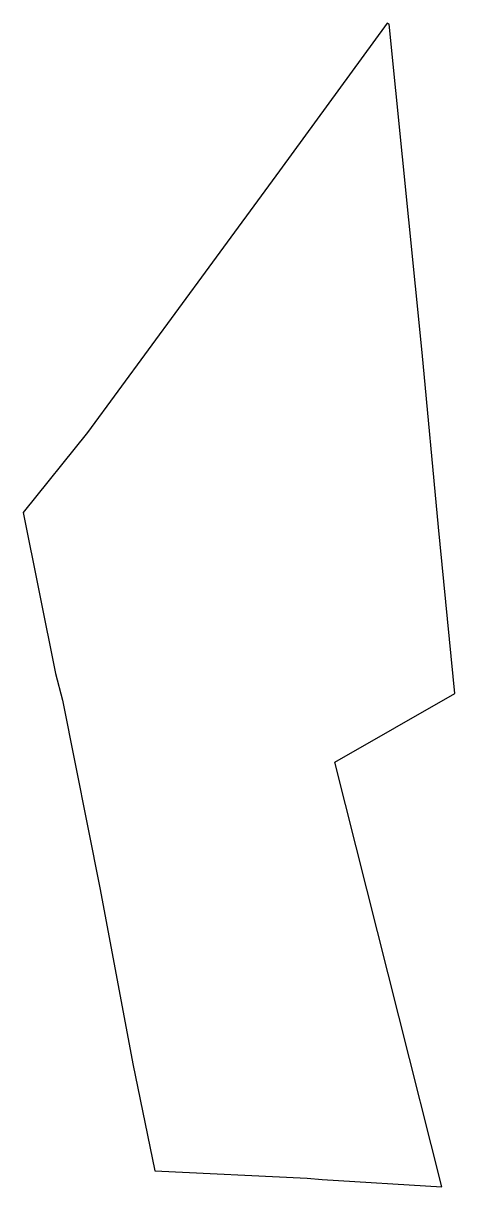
# Model space of a CAD drawing. Header units: millimetres. Extents: x 612685 to 612794, y 1314016 to 1314310.
import ezdxf

# ---------------------------------------------------------------- set-up
doc = ezdxf.new("R2010")
doc.units = ezdxf.units.MM

msp = doc.modelspace()

# ---------------------------------------------------------------- linework, layer by layer
at = {"elevation": 100.93}
msp.add_lwpolyline([(612718.29, 1314020.05), (612756.72, 1314018.2), (612760.55, 1314017.94), (612790.78, 1314016.08), (612779.91, 1314059.09), (612763.74, 1314123.28), (612794.04, 1314140.57), (612789.92, 1314182.59), (612785.78, 1314226.62), (612777.51, 1314309.53), (612776.97, 1314309.76), (612749.74, 1314272.51), (612731.89, 1314248.17), (612701.3, 1314206.43), (612685.04, 1314186.31), (612693.2, 1314145.61), (612694.94, 1314138.88), (612704.44, 1314091.1), (612712.68, 1314047.11), (612718.29, 1314020.05)], dxfattribs=at)

doc.saveas('drawing.dxf')
